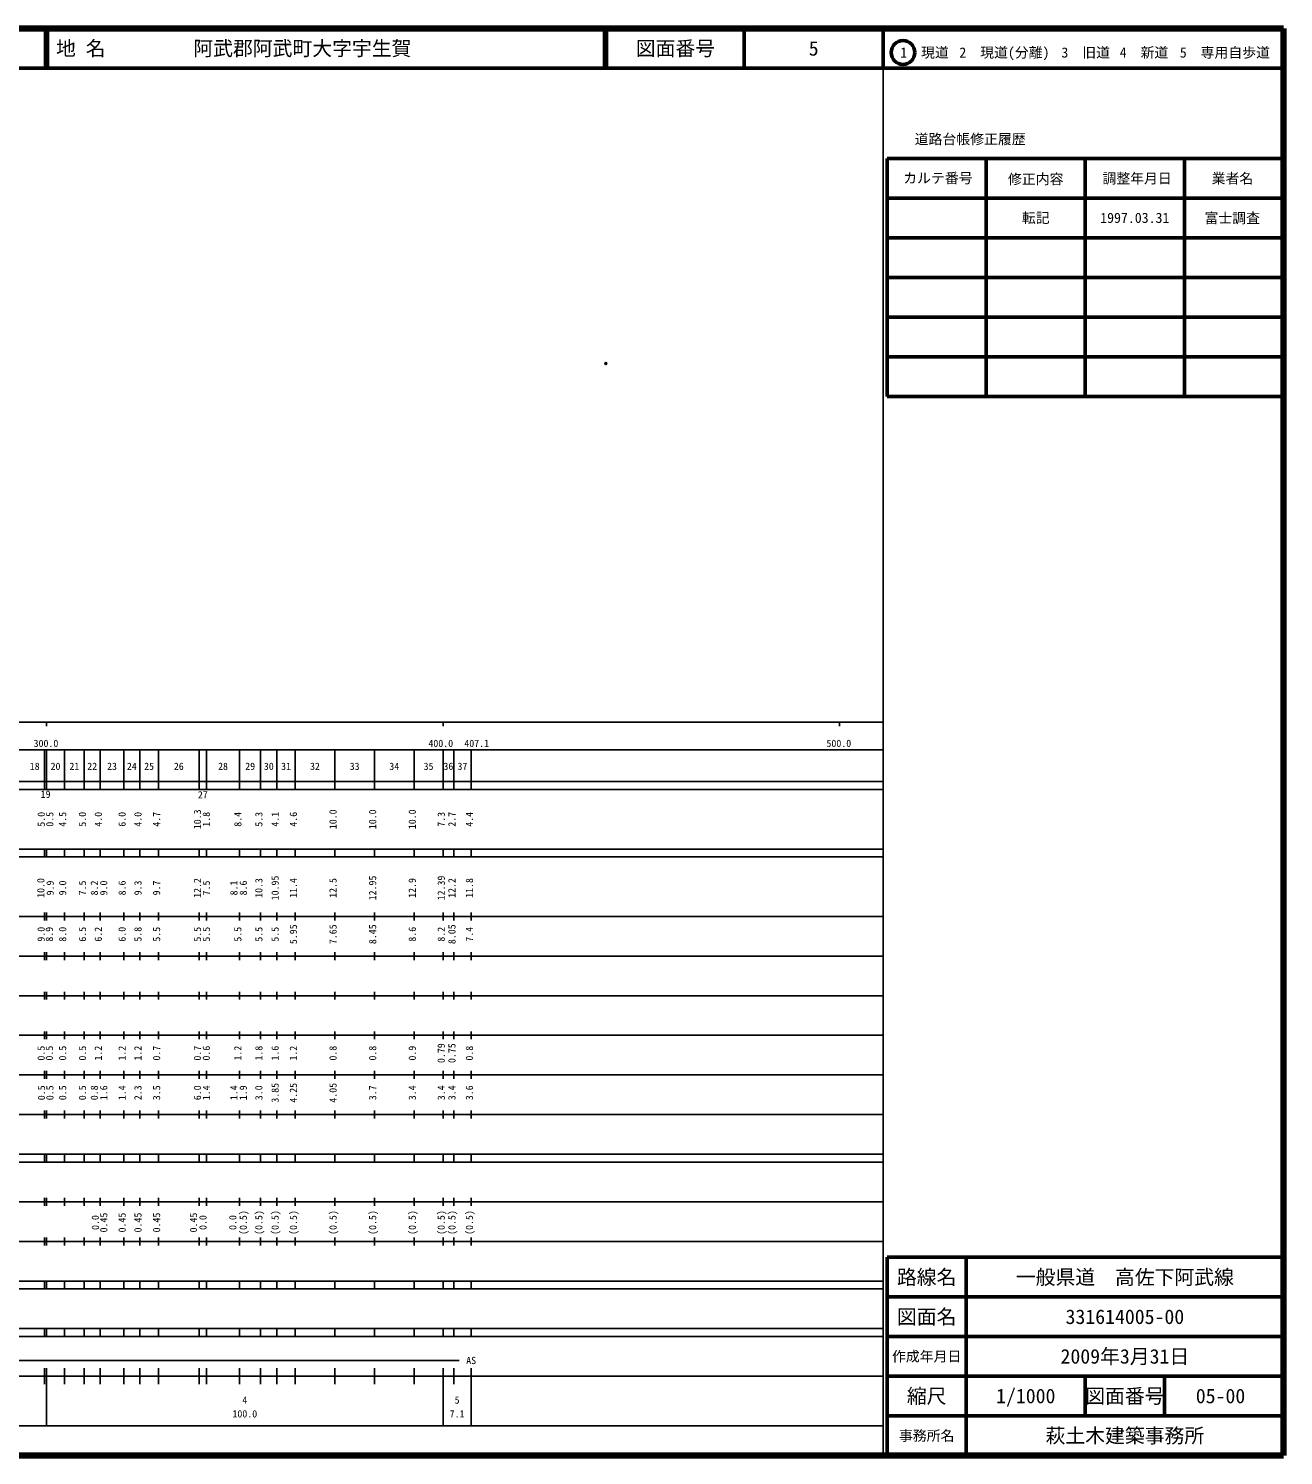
# Model space of a CAD drawing. Units: millimetres on the paper. Extents: x 40 to 680, y 20 to 380.
# Drawn here: x 363.4 to 680, y 20 to 380 of the extents above; entities that cross this region are included whole.
import ezdxf
from ezdxf.enums import TextEntityAlignment as Align

# ---------------------------------------------------------------- set-up
doc = ezdxf.new("R2010")
doc.units = ezdxf.units.MM
doc.header["$PDMODE"] = 32
doc.header["$PDSIZE"] = 0.5
doc.layers.add('M-OTRS', color=6, linetype='Continuous')
doc.layers.add('M-TTL-TXT', color=7, linetype='Continuous')
for name, color, linetype, lineweight in [('M-TTL', 2, 'Continuous', 140), ('M-TTL-BAND', 7, 'Continuous', 25), ('M-TTL-FRAM', 2, 'Continuous', 50), ('M-TTL-LINE', 7, 'Continuous', 50)]:
    doc.layers.add(name, color=color, linetype=linetype, lineweight=lineweight)
doc.styles.add('ＭＳ ゴシック', font='')
doc.styles.get('ＭＳ ゴシック').set_extended_font_data('MS Gothic')

msp = doc.modelspace()

# ---------------------------------------------------------------- linework, layer by layer
at = {"layer": 'M-OTRS'}
msp.add_point((509.081, 295.464), dxfattribs=at)
at = {"layer": 'M-TTL'}
for p, q in [((680, 380), (40, 380)), ((680, 20), (680, 380)), ((40, 20), (680, 20))]:
    msp.add_line(p, q, dxfattribs=at)
at = {"layer": 'M-TTL-BAND'}
for p, q in [((579, 20), (579, 370)), ((40, 205), (579, 205)), ((368, 205), (368, 204)), ((468, 205), (468, 204)), ((568, 205), (568, 204)), ((68, 198), (579, 198)), ((367.5, 188), (367.5, 198)), ((368, 188), (368, 198)), ((372.5, 188), (372.5, 198)), ((377.5, 188), (377.5, 198)), ((381.5, 188), (381.5, 198)), ((387.5, 188), (387.5, 198)), ((391.5, 188), (391.5, 198)), ((396.2, 188), (396.2, 198)), ((406.5, 188), (406.5, 198)), ((408.3, 188), (408.3, 198)), ((416.7, 188), (416.7, 198)), ((422, 188), (422, 198)), ((426.1, 188), (426.1, 198)), ((430.7, 188), (430.7, 198)), ((440.7, 188), (440.7, 198)), ((450.7, 188), (450.7, 198)), ((460.7, 188), (460.7, 198)), ((468, 188), (468, 198)), ((470.7, 188), (470.7, 198)), ((475.1, 188), (475.1, 198)), ((40, 190), (579, 190)), ((40, 188), (579, 188)), ((40, 173), (579, 173)), ((367.5, 171), (367.5, 173)), ((368, 171), (368, 173)), ((372.5, 171), (372.5, 173)), ((377.5, 171), (377.5, 173)), ((381.5, 171), (381.5, 173)), ((387.5, 171), (387.5, 173)), ((391.5, 171), (391.5, 173)), ((396.2, 171), (396.2, 173)), ((406.5, 171), (406.5, 173)), ((408.3, 171), (408.3, 173)), ((416.7, 171), (416.7, 173)), ((422, 171), (422, 173)), ((426.1, 171), (426.1, 173)), ((430.7, 171), (430.7, 173)), ((440.7, 171), (440.7, 173)), ((450.7, 171), (450.7, 173)), ((460.7, 171), (460.7, 173)), ((468, 171), (468, 173)), ((470.7, 171), (470.7, 173)), ((475.1, 171), (475.1, 173)), ((40, 171), (579, 171)), ((40, 156), (579, 156)), ((367.5, 155), (367.5, 157)), ((368, 155), (368, 157)), ((372.5, 155), (372.5, 157)), ((377.5, 155), (377.5, 157)), ((381.5, 155), (381.5, 157)), ((387.5, 155), (387.5, 157)), ((391.5, 155), (391.5, 157)), ((396.2, 155), (396.2, 157)), ((406.5, 155), (406.5, 157)), ((408.3, 155), (408.3, 157)), ((416.7, 155), (416.7, 157)), ((422, 155), (422, 157)), ((426.1, 155), (426.1, 157)), ((430.7, 155), (430.7, 157)), ((440.7, 155), (440.7, 157)), ((450.7, 155), (450.7, 157)), ((460.7, 155), (460.7, 157)), ((468, 155), (468, 157)), ((470.7, 155), (470.7, 157)), ((475.1, 155), (475.1, 157)), ((46, 146), (579, 146)), ((367.5, 145), (367.5, 147)), ((368, 145), (368, 147)), ((372.5, 145), (372.5, 147)), ((377.5, 145), (377.5, 147)), ((381.5, 145), (381.5, 147)), ((387.5, 145), (387.5, 147)), ((391.5, 145), (391.5, 147)), ((396.2, 145), (396.2, 147)), ((406.5, 145), (406.5, 147)), ((408.3, 145), (408.3, 147)), ((416.7, 145), (416.7, 147)), ((422, 145), (422, 147)), ((426.1, 145), (426.1, 147)), ((430.7, 145), (430.7, 147)), ((440.7, 145), (440.7, 147)), ((450.7, 145), (450.7, 147)), ((460.7, 145), (460.7, 147)), ((468, 145), (468, 147)), ((470.7, 145), (470.7, 147)), ((475.1, 145), (475.1, 147)), ((367.5, 135), (367.5, 137)), ((368, 135), (368, 137)), ((372.5, 135), (372.5, 137)), ((377.5, 135), (377.5, 137)), ((381.5, 135), (381.5, 137)), ((387.5, 135), (387.5, 137)), ((391.5, 135), (391.5, 137)), ((396.2, 135), (396.2, 137)), ((406.5, 135), (406.5, 137)), ((408.3, 135), (408.3, 137)), ((416.7, 135), (416.7, 137)), ((422, 135), (422, 137)), ((426.1, 135), (426.1, 137)), ((430.7, 135), (430.7, 137)), ((440.7, 135), (440.7, 137)), ((450.7, 135), (450.7, 137)), ((460.7, 135), (460.7, 137)), ((468, 135), (468, 137)), ((470.7, 135), (470.7, 137)), ((475.1, 135), (475.1, 137)), ((52, 136), (579, 136)), ((46, 126), (579, 126)), ((367.5, 125), (367.5, 127)), ((368, 125), (368, 127)), ((372.5, 125), (372.5, 127)), ((377.5, 125), (377.5, 127)), ((381.5, 125), (381.5, 127)), ((387.5, 125), (387.5, 127)), ((391.5, 125), (391.5, 127)), ((396.2, 125), (396.2, 127)), ((406.5, 125), (406.5, 127)), ((408.3, 125), (408.3, 127)), ((416.7, 125), (416.7, 127)), ((422, 125), (422, 127)), ((426.1, 125), (426.1, 127)), ((430.7, 125), (430.7, 127)), ((440.7, 125), (440.7, 127)), ((450.7, 125), (450.7, 127)), ((460.7, 125), (460.7, 127)), ((468, 125), (468, 127)), ((470.7, 125), (470.7, 127)), ((475.1, 125), (475.1, 127)), ((52, 116), (579, 116)), ((367.5, 115), (367.5, 117)), ((368, 115), (368, 117)), ((372.5, 115), (372.5, 117)), ((377.5, 115), (377.5, 117)), ((381.5, 115), (381.5, 117)), ((387.5, 115), (387.5, 117)), ((391.5, 115), (391.5, 117)), ((396.2, 115), (396.2, 117)), ((406.5, 115), (406.5, 117)), ((408.3, 115), (408.3, 117)), ((416.7, 115), (416.7, 117)), ((422, 115), (422, 117)), ((426.1, 115), (426.1, 117)), ((430.7, 115), (430.7, 117)), ((440.7, 115), (440.7, 117)), ((450.7, 115), (450.7, 117)), ((460.7, 115), (460.7, 117)), ((468, 115), (468, 117)), ((470.7, 115), (470.7, 117)), ((475.1, 115), (475.1, 117)), ((46, 106), (579, 106)), ((367.5, 105), (367.5, 107)), ((368, 105), (368, 107)), ((372.5, 105), (372.5, 107)), ((377.5, 105), (377.5, 107)), ((381.5, 105), (381.5, 107)), ((387.5, 105), (387.5, 107)), ((391.5, 105), (391.5, 107)), ((396.2, 105), (396.2, 107)), ((406.5, 105), (406.5, 107)), ((408.3, 105), (408.3, 107)), ((416.7, 105), (416.7, 107)), ((422, 105), (422, 107)), ((426.1, 105), (426.1, 107)), ((430.7, 105), (430.7, 107)), ((440.7, 105), (440.7, 107)), ((450.7, 105), (450.7, 107)), ((460.7, 105), (460.7, 107)), ((468, 105), (468, 107)), ((470.7, 105), (470.7, 107)), ((475.1, 105), (475.1, 107)), ((40, 96), (579, 96)), ((40, 94), (579, 94)), ((367.5, 94), (367.5, 96)), ((368, 94), (368, 96)), ((372.5, 94), (372.5, 96)), ((377.5, 94), (377.5, 96)), ((381.5, 94), (381.5, 96)), ((387.5, 94), (387.5, 96)), ((391.5, 94), (391.5, 96)), ((396.2, 94), (396.2, 96)), ((406.5, 94), (406.5, 96)), ((408.3, 94), (408.3, 96)), ((416.7, 94), (416.7, 96)), ((422, 94), (422, 96)), ((426.1, 94), (426.1, 96)), ((430.7, 94), (430.7, 96)), ((440.7, 94), (440.7, 96)), ((450.7, 94), (450.7, 96)), ((460.7, 94), (460.7, 96)), ((468, 94), (468, 96)), ((470.7, 94), (470.7, 96)), ((475.1, 94), (475.1, 96)), ((49, 84), (579, 84)), ((367.5, 83), (367.5, 85)), ((368, 83), (368, 85)), ((372.5, 83), (372.5, 85)), ((377.5, 83), (377.5, 85)), ((381.5, 83), (381.5, 85)), ((387.5, 83), (387.5, 85)), ((391.5, 83), (391.5, 85)), ((396.2, 83), (396.2, 85)), ((406.5, 83), (406.5, 85)), ((408.3, 83), (408.3, 85)), ((416.7, 83), (416.7, 85)), ((422, 83), (422, 85)), ((426.1, 83), (426.1, 85)), ((430.7, 83), (430.7, 85)), ((440.7, 83), (440.7, 85)), ((450.7, 83), (450.7, 85)), ((460.7, 83), (460.7, 85)), ((468, 83), (468, 85)), ((470.7, 83), (470.7, 85)), ((475.1, 83), (475.1, 85)), ((40, 74), (579, 74)), ((367.5, 73), (367.5, 75)), ((368, 73), (368, 75)), ((372.5, 73), (372.5, 75)), ((377.5, 73), (377.5, 75)), ((381.5, 73), (381.5, 75)), ((387.5, 73), (387.5, 75)), ((391.5, 73), (391.5, 75)), ((396.2, 73), (396.2, 75)), ((406.5, 73), (406.5, 75)), ((408.3, 73), (408.3, 75)), ((416.7, 73), (416.7, 75)), ((422, 73), (422, 75)), ((426.1, 73), (426.1, 75)), ((430.7, 73), (430.7, 75)), ((440.7, 73), (440.7, 75)), ((450.7, 73), (450.7, 75)), ((460.7, 73), (460.7, 75)), ((468, 73), (468, 75)), ((470.7, 73), (470.7, 75)), ((475.1, 73), (475.1, 75)), ((40, 64), (579, 64)), ((40, 62), (579, 62)), ((367.5, 62), (367.5, 64)), ((368, 62), (368, 64)), ((372.5, 62), (372.5, 64)), ((377.5, 62), (377.5, 64)), ((381.5, 62), (381.5, 64)), ((387.5, 62), (387.5, 64)), ((391.5, 62), (391.5, 64)), ((396.2, 62), (396.2, 64)), ((406.5, 62), (406.5, 64)), ((408.3, 62), (408.3, 64)), ((416.7, 62), (416.7, 64)), ((422, 62), (422, 64)), ((426.1, 62), (426.1, 64)), ((430.7, 62), (430.7, 64)), ((440.7, 62), (440.7, 64)), ((450.7, 62), (450.7, 64)), ((460.7, 62), (460.7, 64)), ((468, 62), (468, 64)), ((470.7, 62), (470.7, 64)), ((475.1, 62), (475.1, 64)), ((40, 52), (579, 52)), ((367.5, 50), (367.5, 52)), ((368, 50), (368, 52)), ((372.5, 50), (372.5, 52)), ((377.5, 50), (377.5, 52)), ((381.5, 50), (381.5, 52)), ((387.5, 50), (387.5, 52)), ((391.5, 50), (391.5, 52)), ((396.2, 50), (396.2, 52)), ((406.5, 50), (406.5, 52)), ((408.3, 50), (408.3, 52)), ((416.7, 50), (416.7, 52)), ((422, 50), (422, 52)), ((426.1, 50), (426.1, 52)), ((430.7, 50), (430.7, 52)), ((440.7, 50), (440.7, 52)), ((450.7, 50), (450.7, 52)), ((460.7, 50), (460.7, 52)), ((468, 50), (468, 52)), ((470.7, 50), (470.7, 52)), ((475.1, 50), (475.1, 52)), ((40, 50), (579, 50)), ((71, 44), (472.1, 44)), ((40, 40), (579, 40)), ((367.5, 38), (367.5, 42)), ((368, 27.5), (368, 42)), ((372.5, 38), (372.5, 42)), ((377.5, 38), (377.5, 42)), ((381.5, 38), (381.5, 42)), ((387.5, 38), (387.5, 42)), ((391.5, 38), (391.5, 42)), ((396.2, 38), (396.2, 42)), ((406.5, 38), (406.5, 42)), ((408.3, 38), (408.3, 42)), ((416.7, 38), (416.7, 42)), ((422, 38), (422, 42)), ((426.1, 38), (426.1, 42)), ((430.7, 38), (430.7, 42)), ((440.7, 38), (440.7, 42)), ((450.7, 38), (450.7, 42)), ((460.7, 38), (460.7, 42)), ((468, 27.5), (468, 42)), ((470.7, 38), (470.7, 42)), ((475.1, 27.5), (475.1, 42)), ((68, 27.5), (579, 27.5))]:
    msp.add_line(p, q, dxfattribs=at)
at = {"layer": 'M-TTL-FRAM'}
for p, q in [((580, 347.197), (580, 287.197)), ((580, 347.197), (680, 347.197)), ((580, 287.197), (680, 287.197)), ((680, 70), (580, 70)), ((580, 70), (580, 20))]:
    msp.add_line(p, q, dxfattribs=at)
at = {"layer": 'M-TTL-LINE'}
for p, q in [((367.75, 380), (367.75, 370)), ((368.25, 380), (368.25, 370)), ((508.747, 380), (508.747, 370)), ((509.247, 380), (509.247, 370)), ((543.997, 380), (543.997, 370)), ((579, 380), (579, 370)), ((40, 370), (680, 370)), ((605, 347.197), (605, 287.197)), ((630, 347.197), (630, 287.197)), ((655, 347.197), (655, 287.197)), ((580, 337.197), (680, 337.197)), ((580, 327.197), (680, 327.197)), ((580, 317.197), (680, 317.197)), ((580, 307.197), (680, 307.197)), ((580, 297.197), (680, 297.197)), ((600, 70), (600, 20)), ((680, 60), (580, 60)), ((680, 50), (580, 50)), ((680, 40), (580, 40)), ((630, 40), (630, 30)), ((650, 40), (650, 30)), ((680, 30), (580, 30))]:
    msp.add_line(p, q, dxfattribs=at)
msp.add_circle((584.031, 373.958), 3, dxfattribs=at)

# ---------------------------------------------------------------- texts
at = {"layer": 'M-TTL-BAND', "style": 'ＭＳ ゴシック'}
for s, p in [('300.0', (367.844, 198.195)), ('400.0', (467.431, 198.195)), ('407.1', (476.496, 198.195)), ('500.0', (567.844, 198.195)), ('18', (365, 192.405)), ('20', (370.25, 192.405)), ('21', (375, 192.405)), ('22', (379.5, 192.405)), ('23', (384.5, 192.405)), ('24', (389.5, 192.405)), ('25', (393.85, 192.405)), ('26', (401.35, 192.405)), ('28', (412.5, 192.405)), ('29', (419.35, 192.405)), ('30', (424.05, 192.405)), ('31', (428.4, 192.405)), ('32', (435.7, 192.405)), ('33', (445.7, 192.405)), ('34', (455.7, 192.405)), ('35', (464.35, 192.405)), ('36', (469.35, 192.405)), ('37', (472.9, 192.405)), ('19', (367.75, 185.362)), ('27', (407.4, 185.213)), ('AS', (475.1, 42.5)), ('4', (418, 32.523)), ('5', (471.55, 32.523)), ('100.0', (418, 29.033)), ('7.1', (471.55, 29.033))]:
    msp.add_text(s, height=1.833, dxfattribs=at).set_placement(p, align=Align.BOTTOM_CENTER)
for s, p in [('5.0', (368.112, 180.5)), ('0.5', (370.267, 180.5)), ('4.5', (373.5, 180.5)), ('5.0', (378.5, 180.5)), ('4.0', (382.5, 180.5)), ('6.0', (388.5, 180.5)), ('4.0', (392.5, 180.5)), ('4.7', (397.2, 180.5)), ('10.3', (407.5, 180.5)), ('1.8', (409.75, 180.5)), ('8.4', (417.7, 180.5)), ('5.3', (423, 180.5)), ('4.1', (427.1, 180.5)), ('4.6', (431.7, 180.5)), ('10.0', (441.7, 180.5)), ('10.0', (451.7, 180.5)), ('10.0', (461.7, 180.5)), ('7.3', (469, 180.5)), ('2.7', (471.7, 180.5)), ('4.4', (476.1, 180.5)), ('10.95', (427.1, 163.174)), ('12.95', (451.7, 163.174)), ('12.39', (469, 163.174)), ('10.0', (368.011, 163.174)), ('9.9', (370.353, 163.174)), ('9.0', (373.5, 163.174)), ('7.5', (378.5, 163.174)), ('8.2', (381.5, 163.174)), ('9.0', (383.87, 163.174)), ('8.6', (388.5, 163.174)), ('9.3', (392.5, 163.174)), ('9.7', (397.2, 163.174)), ('12.2', (407.5, 163.174)), ('7.5', (409.75, 163.174)), ('8.1', (416.7, 163.174)), ('8.6', (419.07, 163.174)), ('10.3', (423, 163.174)), ('11.4', (431.7, 163.174)), ('12.5', (441.7, 163.174)), ('12.9', (461.7, 163.174)), ('12.2', (471.7, 163.174)), ('11.8', (476.1, 163.174)), ('9.0', (368.076, 151.5)), ('8.9', (370.144, 151.5)), ('8.0', (373.5, 151.5)), ('6.5', (378.5, 151.5)), ('6.2', (382.5, 151.5)), ('6.0', (388.5, 151.5)), ('5.8', (392.5, 151.5)), ('5.5', (397.2, 151.5)), ('5.5', (407.5, 151.5)), ('5.5', (409.75, 151.5)), ('5.5', (417.7, 151.5)), ('5.5', (423, 151.5)), ('5.5', (427.1, 151.5)), ('5.95', (431.7, 151.5)), ('7.65', (441.7, 151.5)), ('8.45', (451.7, 151.5)), ('8.6', (461.7, 151.5)), ('8.2', (469, 151.5)), ('8.05', (471.7, 151.5)), ('7.4', (476.1, 151.5)), ('0.5', (368.076, 121.5)), ('0.5', (370.144, 121.5)), ('0.5', (373.5, 121.5)), ('0.5', (378.5, 121.5)), ('1.2', (382.5, 121.5)), ('1.2', (388.5, 121.5)), ('1.2', (392.5, 121.5)), ('0.7', (397.2, 121.5)), ('0.7', (407.5, 121.5)), ('0.6', (409.75, 121.5)), ('1.2', (417.7, 121.5)), ('1.8', (423, 121.5)), ('1.6', (427.1, 121.5)), ('1.2', (431.7, 121.5)), ('0.8', (441.7, 121.5)), ('0.8', (451.7, 121.5)), ('0.9', (461.7, 121.5)), ('0.79', (469, 121.5)), ('0.75', (471.7, 121.5)), ('0.8', (476.1, 121.5)), ('0.5', (368.162, 111.5)), ('0.5', (370.287, 111.5)), ('0.5', (373.5, 111.5)), ('0.5', (378.5, 111.5)), ('0.8', (381.5, 111.5)), ('1.6', (383.87, 111.5)), ('1.4', (388.5, 111.5)), ('2.3', (392.5, 111.5)), ('3.5', (397.2, 111.5)), ('6.0', (407.5, 111.5)), ('1.4', (409.75, 111.5)), ('1.4', (416.7, 111.5)), ('1.9', (419.07, 111.5)), ('3.0', (423, 111.5)), ('3.85', (427.1, 111.5)), ('4.25', (431.7, 111.5)), ('4.05', (441.7, 111.5)), ('3.7', (451.7, 111.5)), ('3.4', (461.7, 111.5)), ('3.4', (469, 111.5)), ('3.4', (471.7, 111.5)), ('3.6', (476.1, 111.5)), ('0.0', (381.75, 78.764)), ('0.45', (383.87, 78.764)), ('0.45', (388.5, 78.764)), ('0.45', (392.5, 78.764)), ('0.45', (397.2, 78.764)), ('0.45', (406.5, 78.764)), ('0.0', (408.9, 78.764)), ('0.0', (416.43, 78.764)), ('(0.5)', (419.07, 78.764)), ('(0.5)', (423, 78.764)), ('(0.5)', (427.1, 78.764)), ('(0.5)', (431.7, 78.764)), ('(0.5)', (441.7, 78.764)), ('(0.5)', (451.7, 78.764)), ('(0.5)', (461.7, 78.764)), ('(0.5)', (469, 78.764)), ('(0.5)', (471.7, 78.764)), ('(0.5)', (476.1, 78.764))]:
    msp.add_text(s, height=1.833, rotation=90, dxfattribs=at).set_placement(p, align=Align.BOTTOM_CENTER)
at = {"layer": 'M-TTL-TXT', "style": 'ＭＳ ゴシック'}
for s, p in [('地 名', (370.38, 375)), ('阿武郡阿武町大字宇生賀', (405.024, 375))]:
    msp.add_text(s, height=3.666, dxfattribs=at).set_placement(p, align=Align.MIDDLE_LEFT)
for s, height, p in [('図面番号', 3.666, (526.622, 375)), ('5', 3.666, (561.497, 375)), ('1\u3000現道', 2.566, (589.448, 373.958)), ('2\u3000現道(分離)', 2.566, (609.619, 373.958)), ('3\u3000旧道', 2.566, (630.121, 373.958)), ('4\u3000新道', 2.566, (644.824, 373.958)), ('5\u3000専用自歩道', 2.566, (665.228, 373.958)), ('道路台帳修正履歴', 2.566, (600.968, 352.113)), ('カルテ番号', 2.566, (592.839, 342.277)), ('修正内容', 2.566, (617.509, 342.023)), ('調整年月日', 2.566, (643.089, 342.197)), ('業者名', 2.566, (667.134, 342.197)), ('転記', 2.566, (617.5, 332.245)), ('1997.03.31', 2.566, (642.5, 332.245)), ('富士調査', 2.566, (667.077, 332.189)), ('路線名', 3.666, (590, 65)), ('路線名', 3.666, (590, 65)), ('一般県道\u3000高佐下阿武線', 3.666, (640, 65)), ('図面名', 3.666, (590, 55)), ('図面名', 3.666, (590, 55)), ('331614005-00', 3.666, (640, 55)), ('2009年3月31日', 3.666, (640, 45)), ('作成年月日', 2.566, (590, 45)), ('作成年月日', 2.566, (590, 45)), ('縮尺', 3.666, (590, 35)), ('縮尺', 3.666, (590, 35)), ('1/1000', 3.666, (615, 35)), ('図面番号', 3.666, (640, 35)), ('図面番号', 3.666, (640, 35)), ('05-00', 3.666, (664.125, 35)), ('事務所名', 2.566, (590, 25)), ('事務所名', 2.566, (590, 25)), ('萩土木建築事務所', 3.666, (640, 25))]:
    msp.add_text(s, height=height, dxfattribs=at).set_placement(p, align=Align.MIDDLE_CENTER)

doc.saveas('drawing.dxf')
